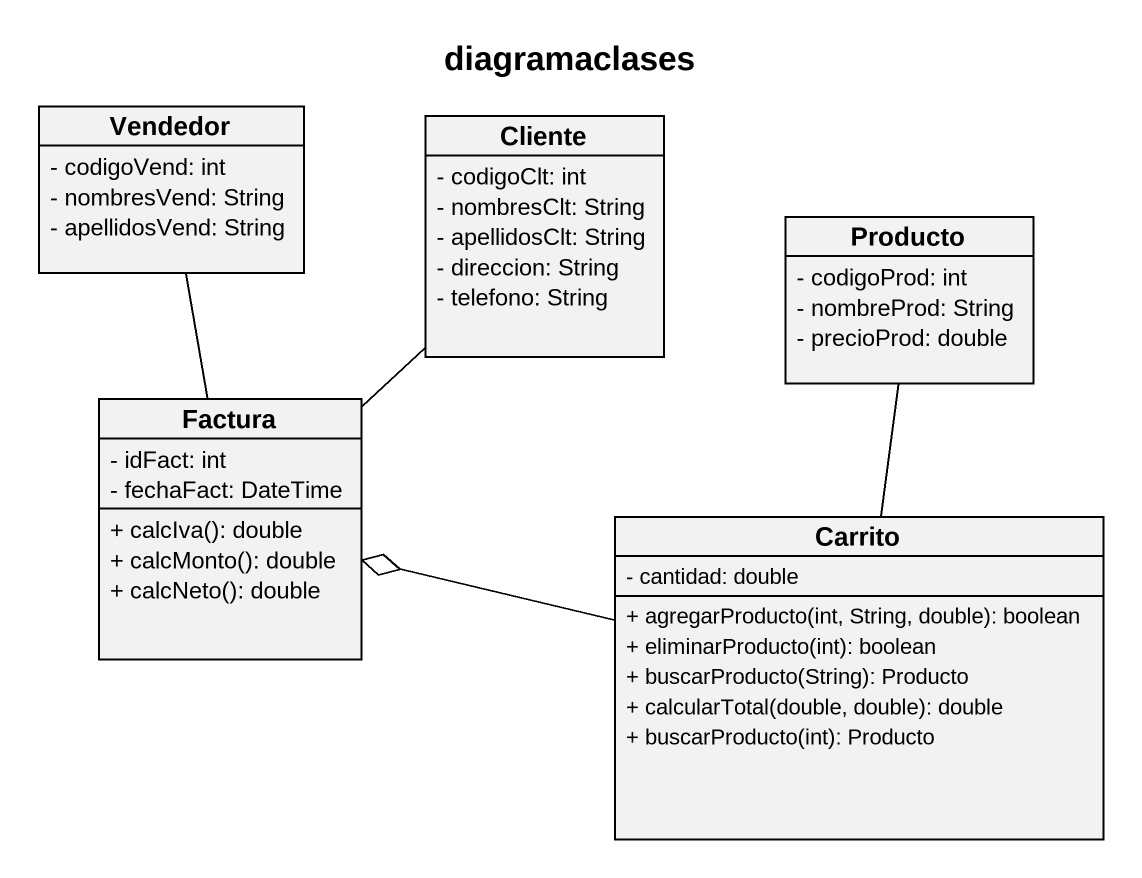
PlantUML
@startuml
title diagramaclases
hide circle
hide empty members
skinparam classAttributeIconSize 0
class Vendedor {
  - codigoVend: int
  - nombresVend: String
  - apellidosVend: String
}
class Cliente {
  - codigoClt: int
  - nombresClt: String
  - apellidosClt: String
  - direccion: String
  - telefono: String
}
class Producto {
  - codigoProd: int
  - nombreProd: String
  - precioProd: double
}
class Factura {
  - idFact: int
  - fechaFact: DateTime
  + calcIva(): double
  + calcMonto(): double
  + calcNeto(): double
}
class Carrito {
  - cantidad: double
  + agregarProducto(int, String, double): boolean
  + eliminarProducto(int): boolean
  + buscarProducto(String): Producto
  + calcularTotal(double, double): double
  + buscarProducto(int): Producto
}
Producto -- Carrito
Factura -up- Vendedor
Factura -up- Cliente
Carrito -left-o Factura
@enduml
